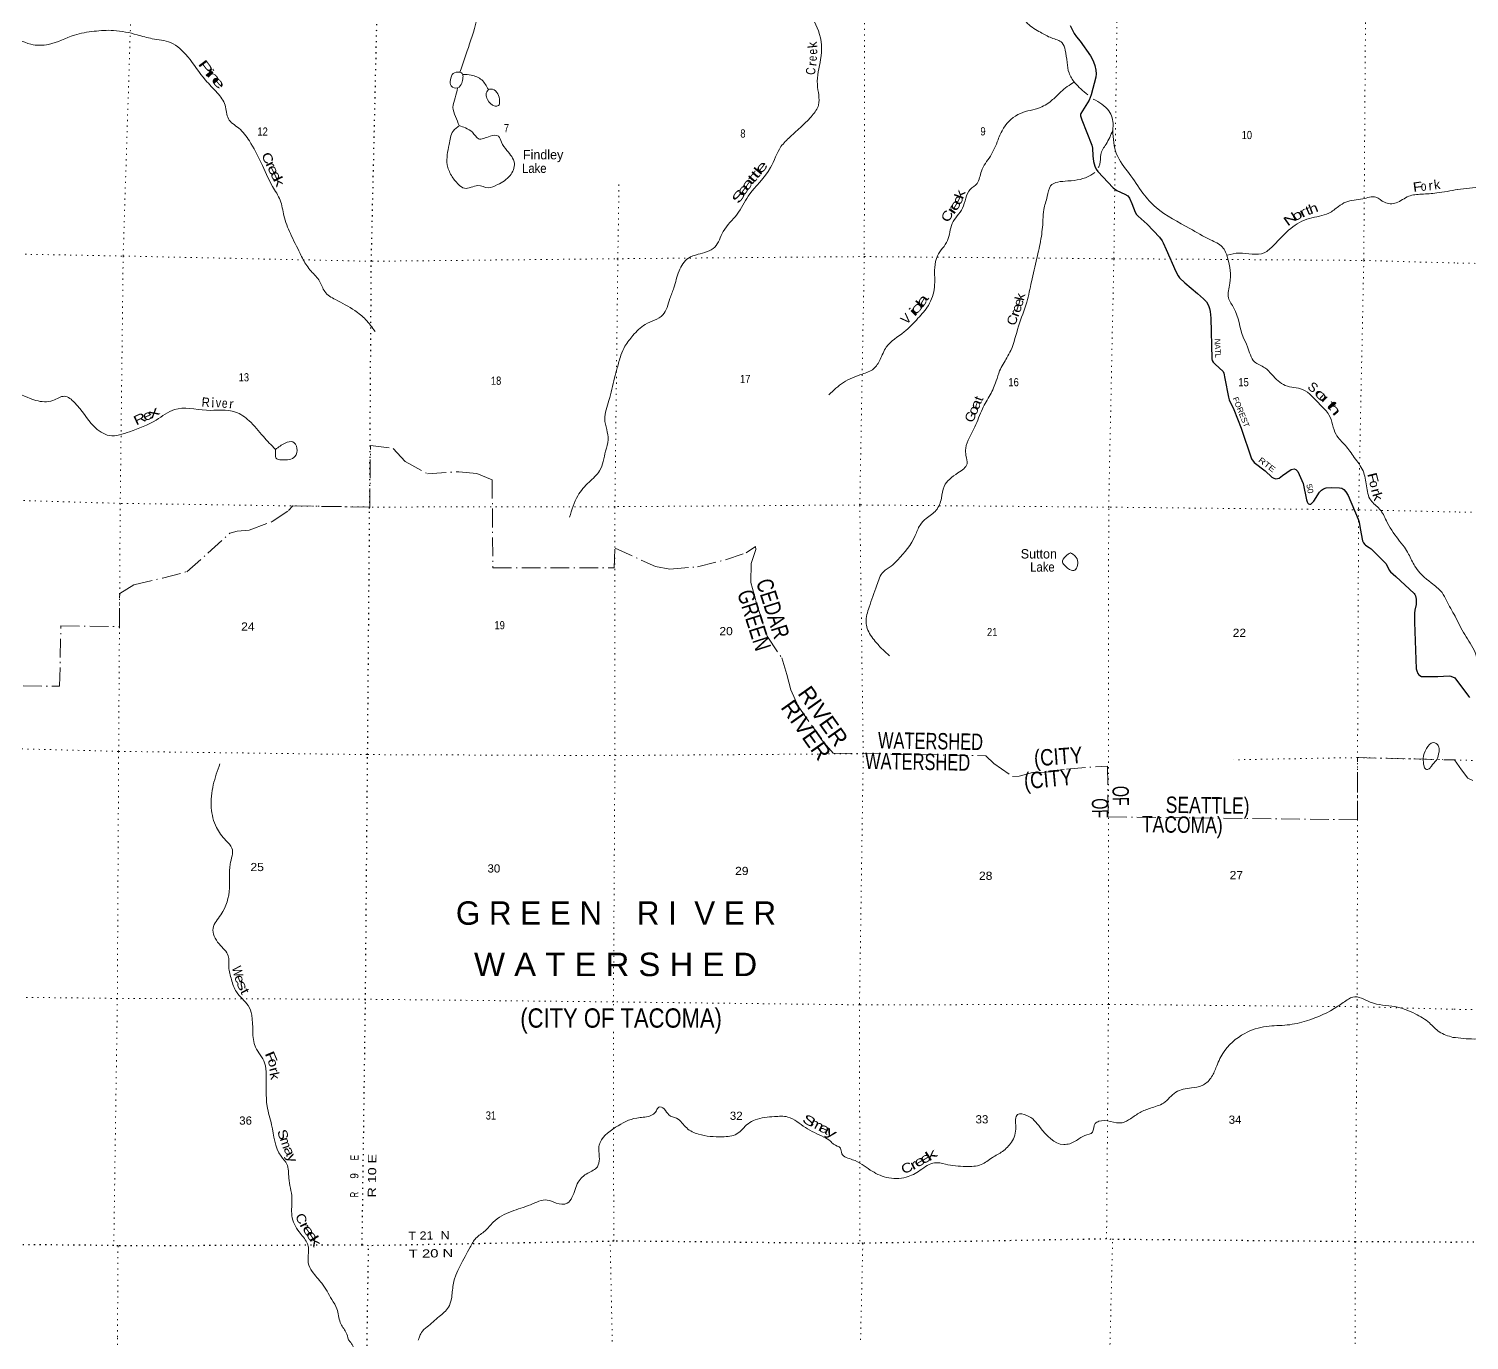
# Model space of a CAD drawing. Header units: feet. Extents: x -252966 to 4, y -183309 to 1368.
# Drawn here: x -155188 to -124436, y -91211 to -63209 of the extents above; entities that cross this region are included whole.
import ezdxf
from ezdxf.enums import TextEntityAlignment as Align

# ---------------------------------------------------------------- set-up
doc = ezdxf.new("R2010")
doc.units = ezdxf.units.FT
doc.header["$LTSCALE"] = 80
doc.linetypes.add('DOT_DASHED', pattern=[7.7, 5, -1.2, 0.3, -1.2])
doc.linetypes.add('DOTTED', pattern=[1.5, 0.3, -1.2])
for name, color, linetype, lineweight in [('29', 7, 'Continuous', 25), ('30', 7, 'Continuous', 35), ('39', 7, 'Continuous', 13), ('41', 7, 'Continuous', 13), ('44', 7, 'DOT_DASHED', 13), ('6', 7, 'DOTTED', 25), ('7', 7, 'DOTTED', 13)]:
    doc.layers.add(name, color=color, linetype=linetype, lineweight=lineweight)

msp = doc.modelspace()

# ---------------------------------------------------------------- linework, layer by layer
at = {"layer": '29'}
for points in [[(-132956.94, -63135.38), (-132868.11, -63309.44), (-132819, -63383.81), (-132743.2, -63475.86), (-132523.3, -63786.24), (-132486.8, -63851.9), (-132459.21, -63914), (-132431.62, -63992.21), (-132408.63, -64088.82), (-132399.43, -64167.03), (-132409.52, -64244.46), (-132504.05, -64621.31), (-132547.38, -64730.17), (-132727.37, -65018.13), (-132732.81, -65034.2), (-132732.81, -65066.4), (-132708.7, -65153.22), (-132495.23, -65691.02), (-132481.05, -65755.31), (-132473.58, -65924.78), (-132456.92, -66041.68), (-132431.63, -66142.89), (-132400.19, -66209.43), (-132367.26, -66253.3), (-132035.05, -66604.07), (-131958.6, -66661.1), (-131786.75, -66739.78), (-131726.58, -66776.33), (-131690.19, -66822.59), (-131637.81, -66938.34), (-131567.19, -67127.37), (-131535.76, -67174.98), (-131502.82, -67212.48), (-131310.74, -67380.73), (-131046.45, -67657.57), (-130988.77, -67736.5), (-130965.98, -67781.79), (-130908.28, -67920.56), (-130700.14, -68391.87), (-130651.03, -68481.05), (-130618.84, -68524.75), (-130507.65, -68631.5), (-130235.39, -68861.8)], [(-130235.39, -68861.8), (-130105.09, -68972.02), (-130041.77, -69037.69), (-130004.07, -69116.04), (-129979.7, -69184.91), (-129968.2, -69242.41), (-129950.66, -69388.4), (-129929.7, -70256.31), (-129921.07, -70292.45), (-129904.97, -70324.65), (-129862.54, -70369.77), (-129691.28, -70526.62), (-129672.77, -70559.27), (-129652.67, -70678.03), (-129575.06, -71073.37), (-129556.95, -71132.02), (-129462.6, -71336.37), (-129305.98, -71736.66), (-129080.76, -72391.39), (-129028.2, -72466.41), (-128790.87, -72650.15), (-128648.54, -72782.43), (-128607.15, -72805.43), (-128561.39, -72815.68), (-128492.2, -72800.83), (-128421.97, -72750.74), (-128239.3, -72621.41), (-128171.13, -72608.49), (-128133.55, -72621.41), (-128091.25, -72659.68), (-127983.4, -72918.52), (-127912.7, -73267.56), (-127897.89, -73312.62), (-127881.26, -73336.35), (-127868, -73349.42), (-127847.31, -73356.32), (-127819.72, -73356.32), (-127793.29, -73339.08), (-127752.14, -73295.46), (-127631.48, -73103.49), (-127592.11, -73059.6), (-127546.29, -73033.94), (-127490.96, -73013.59), (-127385.11, -73003.46), (-127203.57, -73008.99), (-127154.03, -73018.03), (-127113.91, -73045.8), (-127071.38, -73095.25), (-127023.01, -73176.46), (-126807.15, -73678.05), (-126787.44, -73745.06), (-126761.03, -73879.87), (-126711.57, -74140.69), (-126689.9, -74188.65), (-126663.29, -74218.9), (-126650.64, -74231.54), (-126568.25, -74282.56), (-126526.49, -74314.35), (-126235.87, -74604.22), (-126210.38, -74635.22), (-126147.17, -74772.26), (-126118.42, -74807.74), (-126001.77, -74902.67), (-125610.32, -75267.78), (-125595.38, -75285.02), (-125583.88, -75313.82), (-125567.79, -75390.83), (-125565.5, -75457.54), (-125569.76, -75499.19), (-125597.68, -75620.85), (-125605.94, -75688.04), (-125601.94, -75879.34), (-125564.34, -76877.91), (-125555.14, -76919.32), (-125531.11, -76975.27), (-125509.16, -77002.12), (-125486.17, -77020.53), (-125456.29, -77036.63), (-125395.08, -77041.16), (-125107.54, -77040.22), (-124863.13, -77027.43), (-124829.99, -77033.13), (-124741.07, -77068.59)], [(-124741.07, -77068.59), (-124450.22, -77458.6), (-124426.48, -77484.99)]]:
    msp.add_lwpolyline(points, dxfattribs=at)
at = {"layer": '39'}
for points in [[(-145983.12, -64131.85), (-145804.16, -63611.36), (-145610.15, -62949.09), (-145549.76, -62563.2), (-145536.51, -62261.37), (-145817.28, -61813.44), (-146390.09, -61032.21), (-146799.56, -60584.91), (-147322.7, -60239.06), (-147721.57, -59930.78), (-147989.98, -59454.8), (-147995.68, -59233.28), (-148065.05, -58948.68), (-148091.69, -58426.98), (-148016.18, -57942.61), (-147986.88, -57075.24), (-147779.2, -56451.37), (-147407.21, -55692.37), (-147101.27, -55093.71), (-146999.04, -54364.02), (-147053.02, -54062.86)], [(-143644.39, -73640.11), (-143466.61, -73181), (-143226.23, -72887.64), (-143000.49, -72646.47), (-142873.39, -72227.08), (-142818.54, -71984.07), (-142892.27, -71542.39), (-142803.61, -71144.73), (-142683.91, -70664.87), (-142625.34, -70450.09), (-142546.08, -70181.17), (-142459.55, -69984.81), (-142290.27, -69759.14), (-142028.38, -69522.38), (-141652.23, -69319.06), (-141501.73, -68968.37), (-141414.84, -68737.79), (-141306.5, -68380.6), (-141104.52, -68104.95), (-140900.58, -68024.6), (-140545.07, -67871.39), (-140360.55, -67535.16), (-140065.1, -67167.91), (-139829.78, -66781.89), (-139350.81, -66173.01), (-139128.9, -65724.44), (-138935.71, -65519.16), (-138683.93, -65288.33), (-138460.33, -65059.22), (-138329.29, -64837.16), (-138352.78, -64398.03), (-138282.75, -63861.26), (-138328.6, -63254.8), (-138504.04, -62733.51), (-138457.34, -62500.49), (-138479.78, -62151.96), (-138777.56, -61601.18), (-138799.94, -61246.62), (-138920.74, -60691.69), (-139049.11, -60472.89), (-138898.64, -60124.21), (-138665.09, -59716.03), (-138555.31, -59413.21), (-138422.48, -59022.07), (-138075.85, -58758.04), (-137640.25, -58446.65), (-137451.21, -58064.16), (-137372.77, -57682.5), (-137166.23, -57356.56), (-137035.86, -57196.91), (-136894.01, -57093.75)], [(-136262.92, -57877.62), (-136399.24, -58218.4), (-136466.34, -58479.39), (-136446.96, -58737.29), (-136279.87, -58908.19), (-135937.94, -59087.01), (-135569.07, -59380.87), (-135300.13, -59806.53), (-135071.09, -60392.82), (-135004.84, -60592.83), (-134812.28, -60826.42), (-134739.08, -61129.18), (-134774.41, -61426.76), (-134716.4, -61644.8), (-134412.34, -61982.26), (-134148.46, -62506.51), (-133974.18, -62947.26), (-133863.17, -63097.43), (-133589.68, -63283.57), (-133353.68, -63402.87), (-133127.6, -63509.98), (-133058.86, -63663.72)], [(-108056.78, -59884.15), (-108204.89, -59886.81), (-108354.85, -60006.22), (-108448.2, -60187.61), (-108609.85, -60369.38), (-108942.36, -60530.01), (-109343.38, -60654.84), (-109766.41, -60793.87), (-110125.24, -60920.47), (-110437.55, -61101.08), (-110743.89, -61271.61), (-110982.02, -61427.69), (-111203.3, -61718.32), (-111587.32, -62001.82), (-111843.01, -62248.43), (-112282.41, -62680.95), (-112939.39, -63004.17), (-113386.51, -63145.34), (-113738.94, -63336.22), (-114022.03, -63359.91), (-114271.16, -63351.26), (-114575.31, -63553.92), (-114813.23, -63746.17), (-115005.77, -63797.49), (-115186.77, -63760.32), (-115576.02, -63836.86), (-115810.6, -63912.53), (-116161.75, -63976.79), (-116406.73, -63990.22), (-116799.86, -64090.9), (-117110.65, -64187.09), (-117328.97, -64294.82), (-117552.14, -64259.9), (-117809.17, -64275.41), (-118075.25, -64461.78), (-118433.46, -64692.89), (-118731.69, -64877.44), (-118998.86, -64874.92), (-119287.33, -65011.18), (-119738.71, -65110.17), (-119935.07, -65195.67), (-120004.29, -65382.96), (-120274.52, -65545.24), (-120483.24, -65576.56), (-120800.72, -65560.25), (-121213.79, -65685.15), (-121564.17, -65882.05), (-121886.69, -66034.58), (-122065.06, -66103.9), (-122350.23, -66115.55), (-122588.86, -66185.21), (-122713.05, -66246.2), (-123108.27, -66330.81), (-123487.32, -66433.41), (-123766.12, -66505.31), (-124173.47, -66577.93), (-124684.1, -66638.65)], [(-155832.75, -63331.64), (-155663.93, -63352.43), (-155145.14, -63539.19), (-154767.17, -63543.25), (-154216.13, -63343.83), (-153793.01, -63261.81), (-153380.63, -63244.09), (-152872.92, -63338.13), (-152552.08, -63420.09), (-152160.86, -63502.8), (-151796.11, -63804.67), (-151415.34, -64304.01), (-151164.88, -64576.47), (-150996.79, -64842), (-150927.46, -65130.63), (-150704.4, -65332.33), (-150480.05, -65602.5), (-150231.55, -66060.15), (-149983.65, -66574.16), (-149821.91, -66869.83), (-149740.95, -67198.85), (-149602.26, -67582.84), (-149395.61, -68005.82), (-149253.59, -68265.03), (-149060.96, -68492.58), (-148979.64, -68598.14), (-148869.4, -68820.77), (-148641.98, -68990.31), (-148230.28, -69226.25), (-147997.06, -69418), (-147796.69, -69673.81)], [(-133058.86, -63663.72), (-133019.41, -63925.86), (-132979.58, -64151.77), (-132859.07, -64354.38), (-132580.38, -64619.09), (-132579.84, -64619.57)], [(-145983.12, -64131.85), (-146125.68, -64161.53), (-146187.48, -64301.79), (-146172.74, -64428.78), (-146032.42, -64468.54), (-145942.87, -64366.83), (-145919.51, -64250.31), (-145926.79, -64177.76), (-145983.77, -64131.99)], [(-145921.89, -64182.84), (-145742.04, -64199.88), (-145517.91, -64300.93), (-145377.32, -64505.77)], [(-146033.4, -64470.37), (-146082.93, -64681.39), (-146133.36, -64886.2), (-146081.14, -65082.04), (-145996.74, -65276.21)], [(-145377.32, -64505.77), (-145426.7, -64611.94), (-145395.65, -64716.96), (-145234.27, -64857.6), (-145163.82, -64850.31), (-145138.62, -64749.92), (-145173.23, -64600.57), (-145288.75, -64496.66), (-145377.32, -64505.77)], [(-132867.64, -64344.06), (-133154.76, -64554.53), (-133329.45, -64721.77), (-133596.65, -64890.02), (-134016.19, -65014.35), (-134375.44, -65330.59), (-134494.69, -65578.95), (-134659.26, -65929.49), (-134851.64, -66247.52), (-134942.92, -66512.28), (-135087.01, -66637.56), (-135254.14, -67040.42), (-135474.77, -67368.21), (-135573.13, -67731.54), (-135787.66, -68053.36), (-135846.67, -68308.4), (-135853.09, -68725.06), (-135981.88, -69114.24), (-136203.97, -69389.67), (-136500.63, -69682.42), (-136880.05, -70004.48), (-137013.59, -70272.82), (-137152.39, -70468.62), (-137392.88, -70582.8), (-137794.9, -70761.68), (-138107.35, -71026.08)], [(-132461.13, -64709), (-132129.62, -64964.16), (-132038.33, -65267.12), (-132045.68, -65375.77)], [(-145994.71, -65276.98), (-146126.67, -65393.59), (-146216.19, -65682.53), (-146254.92, -66110.92), (-146166.88, -66341.37), (-146012.06, -66532.27), (-145888.27, -66614.13), (-145598.12, -66556.85), (-145381.46, -66603.47), (-145179.68, -66537.19), (-144912.19, -66340.76), (-144821, -66084.05), (-144980.92, -65806.52), (-145095.65, -65628.13), (-145162.69, -65502.59), (-145337.6, -65500.71), (-145589.53, -65556.39), (-145718.76, -65418.1), (-145866.57, -65325.92), (-145996.74, -65276.21)], [(-132045.68, -65375.77), (-132189.42, -65674.17), (-132302.32, -65892.4), (-132322.62, -66099.54), (-132354.24, -66171.77)], [(-132045.68, -65375.77), (-131964.44, -65883.95), (-131695.36, -66297.53), (-131400.24, -66719.44), (-131119.96, -67024.43), (-130400.86, -67473.05), (-129959.07, -67715.35), (-129707.33, -67867.03), (-129593.19, -68101.78), (-129544.63, -68641.84), (-129574.09, -68955.58), (-129459.77, -69172.22), (-129261.25, -69792.4), (-129168.93, -69998.74), (-129017.52, -70320.46), (-128797.69, -70447.64), (-128648.42, -70592.18), (-128361.34, -70824.77), (-127994.3, -70911.26), (-127617.73, -71237.41), (-127428.98, -71450.82), (-127278.61, -71871.18), (-127080.03, -72106.85), (-126889.7, -72360.54), (-126701.75, -72650.44), (-126628.72, -72969.31), (-126537.47, -73276.3), (-126348.44, -73463.54), (-126204.3, -73712.71), (-125955.12, -74105.95), (-125818.23, -74280.55), (-125729.28, -74424.45), (-125595.32, -74685.59), (-125249.18, -75037.59), (-125016.16, -75247.45), (-124921.4, -75413.55), (-124734.07, -75754.14)], [(-132426.24, -66278.57), (-132516.15, -66337.03), (-133006.04, -66458.6), (-133373.1, -66563.37), (-133443.87, -66790.1), (-133517.18, -67067.13), (-133535.63, -67290.39), (-133578.14, -67696.6), (-133666.95, -68108.35), (-133782.86, -68610.4), (-133879.95, -69044.21), (-134058.36, -69561.7), (-134222.67, -70077.32), (-134304.75, -70233.47), (-134460.51, -70511.63), (-134533.18, -70728.27), (-134660.97, -71022.84), (-134829.05, -71325.02), (-134991.97, -71709.81), (-135183.81, -72166.75), (-135179.45, -72323.83), (-135157.13, -72495.19), (-135350.24, -72692.42), (-135646.84, -72979.13), (-135703.79, -73230.17), (-135817.14, -73490.67), (-136026.08, -73663.57), (-136160.3, -73807.08), (-136263.22, -74031.45), (-136636.66, -74548.85), (-136778.85, -74684.22), (-136940.94, -74801.26), (-137082.76, -75091.65), (-137248.59, -75560.95), (-137310.29, -75880.39), (-137287.55, -76011.49), (-137115.58, -76291.16), (-136956.58, -76466), (-136811.2, -76598.42)], [(-129603.95, -68039.58), (-129344.77, -67997.75), (-128811.87, -67991.4), (-128611.15, -67834.51), (-128243.35, -67470.05), (-127846.99, -67256.89), (-127431.61, -67146.6), (-127227.02, -67003.84), (-127069.18, -66908.91), (-126708.54, -66840.31), (-126426.66, -66805.08), (-126246.85, -66913.71), (-125995.65, -66926.48), (-125726.72, -66784.42), (-125452.8, -66741.06), (-125128.8, -66714.34), (-124680.17, -66638.32)], [(-149922.53, -72189.6), (-150181.01, -71915.05), (-150485.07, -71577.59), (-150772.66, -71393.32), (-151397.57, -71354.39), (-152079.04, -71339.02), (-152467.46, -71562.33), (-153037.13, -71811.89), (-153468.29, -71893.83), (-153799.96, -71694.98), (-154210.83, -71191.3), (-154428.57, -71056.09), (-154672.8, -71144.06), (-155036.73, -71144.18), (-155523.25, -70947.7), (-155719.73, -70893.24), (-155881.1, -70869.83)], [(-149922.53, -72189.6), (-149714, -72054.95), (-149552.88, -72030.51), (-149463.77, -72160.31), (-149507.92, -72341.02), (-149790.17, -72412.48), (-149912.4, -72372.91), (-149919.74, -72306.4), (-149922.53, -72189.6)], [(-132947.75, -74396.27), (-133048.69, -74466.61), (-133120.49, -74600.72), (-133062.97, -74675.82), (-132993.27, -74738.98), (-132879.08, -74778.46), (-132798.36, -74561.9), (-132869.52, -74446.39), (-132947.44, -74399.25)], [(-124734.07, -75754.14), (-124531.65, -76143.91), (-124310.49, -76524.51), (-124202.39, -76805.26), (-123946.08, -77012.83), (-123619.91, -77143.64), (-123235.73, -77231.93), (-122817.29, -77340.12), (-122459.05, -77458.69), (-122198.26, -77398.95), (-121928.55, -77491.89), (-121702.13, -77739.83), (-121347.5, -77928.76), (-120649.81, -78043.42), (-120119.07, -78118.83), (-119593.76, -78296.76), (-119216.61, -78557.91), (-119049.7, -78934.8), (-118751.05, -79170.26), (-118331.31, -79155.86), (-117989.51, -79210.21), (-117720.68, -79498.1), (-117494.56, -79693.78), (-117092, -79834.22), (-116534.67, -79991.87), (-116191.06, -80012.05), (-115852.69, -80168.92), (-115552.72, -80283.8), (-115392.2, -80252.76), (-115175.13, -79930), (-114843.03, -79697.03), (-114465.06, -79409.54), (-114204.07, -79038.3), (-113965.07, -78687.28), (-113729.74, -78394.57), (-113367.97, -78083.05)], [(-125132.5, -78825.65), (-125078.3, -78645.04), (-125095.03, -78516.02), (-125202.92, -78450.44), (-125349.04, -78577.71), (-125415.61, -78788.38), (-125399.25, -78951.63), (-125363.74, -79016.43), (-125293.31, -79011.15), (-125242.45, -78955.33), (-125132.5, -78825.65)], [(-151107.59, -78900.93), (-151249.08, -79350.36), (-151292.53, -79845.14), (-151182.35, -80263.05), (-150980.2, -80541.03), (-150853.26, -80705.46), (-150889.07, -81049.33), (-150904.52, -81558.51), (-151089.49, -82126.25), (-151255.39, -82412.36), (-151126.27, -82749.95), (-150929.92, -83005.72), (-150920.37, -83243.38), (-150860.88, -83511.77), (-150757.1, -83774.6), (-150502.83, -84067.23), (-150428.57, -84269.35), (-150347.34, -84952.69), (-150153.86, -85288.96), (-150118.39, -85547.03), (-150099.33, -86215.61), (-150005, -86611.21), (-149801.69, -87285.03), (-149678.11, -87450.19), (-149637.03, -87748.59), (-149571.19, -88176.09), (-149571.18, -88554.57), (-149417.99, -88898.46), (-149249.51, -89127.76), (-149218.39, -89226.74), (-149221.95, -89562.9), (-149137.44, -89747.01), (-148932.99, -89996.83), (-148717.49, -90343.4), (-148609.01, -90541.86), (-148537.71, -90834.54), (-148419.26, -91041.16), (-148362.26, -91201.67)], [(-124782.96, -84744.67), (-125073.33, -84626.28), (-125286.47, -84436.77), (-125588.01, -84240.26), (-126024.73, -84088.61), (-126546.52, -83994.42), (-126919.33, -83883.72), (-127012.29, -83927.01), (-127241.13, -84081.58), (-127905.93, -84390.51), (-128319.08, -84480.69), (-128763.78, -84512.15), (-129227.81, -84660.17), (-129694.81, -85087.99), (-129842.83, -85394.41), (-129951.71, -85612.68), (-130138.4, -85773.75), (-130364.13, -85823.66), (-130698.89, -85916.7), (-130962.73, -86147.4), (-131241.35, -86255.13), (-131463.52, -86349.37), (-131666, -86482.08), (-131845.85, -86566.72), (-132344.19, -86537.21), (-132421.12, -86586.71), (-132479.36, -86769.28), (-132645.01, -86841.99), (-132845.35, -86962.65), (-133091.39, -87032.48), (-133596.22, -86666.69), (-133883.04, -86409.95), (-134077.91, -86393.76), (-134116.89, -86657.07), (-134206.8, -86982.24), (-134399.91, -87179.47), (-134616.46, -87312.03), (-134853.28, -87460.48), (-135185.48, -87501.2), (-135619.28, -87452.25), (-135848.17, -87421.6), (-136157.52, -87583.36), (-136454.66, -87731.16), (-136878.96, -87734.65), (-137223.14, -87577.96), (-137598.81, -87356.49), (-137828.69, -87229.21), (-137861.61, -87110.08), (-138005.51, -87028), (-138075.15, -86958.81), (-138212.98, -86872.77), (-138606.95, -86671.25), (-138982.57, -86445.76), (-139270.01, -86436.63), (-139678.92, -86506.73), (-139832.61, -86589.63), (-140074.19, -86806.47), (-140382.47, -86867.58), (-140890.59, -86811.8), (-141142.54, -86680.24), (-141357.5, -86472.59), (-141521.63, -86402.38), (-141624.81, -86272.43), (-141739.03, -86234.96), (-141790.1, -86310.91), (-141934.06, -86424.12), (-142207.97, -86467.48), (-142662.49, -86665.93), (-143010.33, -87044.7), (-143007.39, -87336.64), (-143049.42, -87507.31), (-143255.96, -87644), (-143457.04, -87835.11), (-143591.22, -88163.83), (-143693.07, -88287.55), (-143928.27, -88283.01), (-144120.62, -88218.54), (-144475.55, -88317.4), (-144885.26, -88461.97), (-145271.73, -88691.35), (-145446.64, -88878.71), (-145641.29, -89031.64), (-145766.02, -89227.59), (-146128.39, -90028.97), (-146165.75, -90328.54), (-146227.99, -90509.06), (-146429.16, -90708.21), (-146686.85, -90928.91), (-146806.77, -91050.43), (-146847.97, -91142.59), (-146874.72, -91211.34)], [(-124782.96, -84744.67), (-124332.8, -84780.33), (-124049.72, -84754.63), (-123784.7, -84733.05), (-123524.08, -84988.83), (-123239.78, -85174.13), (-122957.72, -85317.25), (-122663.27, -85520.59), (-122393.19, -85677.84), (-122194.86, -85931.96), (-122136.91, -86225.04), (-122095.11, -86504.15), (-121914.79, -86770.43), (-121709.43, -86851.68), (-121503.23, -87075.6), (-121352.49, -87436.5), (-121113.17, -87831.06), (-120947.47, -88000.96)], [(-148362.26, -91201.67), (-148315.83, -91261.45), (-148276.77, -91316.66), (-148254, -91381.6), (-148269.54, -91451.78), (-148296.79, -91505.6), (-148302.19, -91571.96), (-148281.14, -91622.76), (-148206.42, -91702.9), (-148145.73, -91780.72), (-148118.19, -91906.2), (-148128.2, -92000.66), (-148164.16, -92086.53), (-148172.2, -92183.06), (-148121.55, -92260.67), (-147993.8, -92400.33), (-147893.22, -92493.1), (-147762.33, -92578.44), (-147656.68, -92620.94), (-147556.8, -92651.24), (-147508.83, -92664.34), (-147486.53, -92670.94)]]:
    msp.add_spline(points, degree=3, dxfattribs=at)
at = {"layer": '44'}
for points in [[(-155928.33, -77228.45), (-154529.74, -77247.92), (-154503.22, -75957.11), (-153254.78, -75976.81), (-153247.89, -75268.34), (-152944.12, -75079.57), (-152336.26, -74936.19), (-151817.08, -74803.48), (-151364.09, -74403.81), (-150894.59, -73978.21), (-150743.03, -73936.32), (-150481.09, -73912.3), (-149989.31, -73730.81), (-149643.57, -73496.62), (-149553.24, -73398.25), (-147910.1, -73421.58), (-147893.22, -72104.43)], [(-147893.22, -72104.43), (-147409.39, -72170.58), (-147156.31, -72450.6), (-146677.59, -72712.06), (-146004.88, -72666.41), (-145623.22, -72704.74), (-145295.39, -72838.9), (-145280.92, -74716.56), (-142693.62, -74719.63), (-142672.86, -74298.95), (-141805.94, -74693.52), (-141504.96, -74744.66), (-140910.69, -74697.76), (-140316.84, -74550.12), (-139873.81, -74398.07), (-139676.47, -74260.21), (-139663.41, -74324.88), (-139762.71, -74623.44), (-139775.26, -75034.18), (-139664.83, -75428.75), (-139425.26, -76179.92), (-139114.64, -76638.13), (-139005.62, -76994.41), (-138920.34, -77325.82), (-138764.93, -77675.09), (-138471.71, -78088.7), (-138251.45, -78408.48), (-138012.25, -78676.19), (-134757.82, -78732.23), (-134581.33, -78894.18), (-134189.46, -79176.42), (-134044.47, -79168.66), (-133759.55, -79090.63), (-133477.73, -79081.03), (-133030.04, -79015.66), (-132159.86, -78951.01), (-132144.9, -80037.01), (-126821.16, -80096.52), (-126819.32, -78770.45), (-124750.73, -78821.57)], [(-123797.75, -79523.29), (-124463.68, -79213.05), (-124599.31, -79030.97), (-124750.73, -78821.57)]]:
    msp.add_lwpolyline(points, dxfattribs=at)
at = {"layer": '6'}
msp.add_line((-147966.78, -91204.26), (-147933.2, -89194.24), dxfattribs=at)
for points in [[(-148071.8, -89180.67), (-148000.24, -83947.15), (-147954.76, -78707.31), (-147911.1, -73449.32), (-147875.28, -68173.14), (-147752.78, -62875.74), (-147623.57, -58272.96)], [(-124807.41, -89121.85), (-126870.15, -89108.47), (-132077.35, -89058.57), (-132177.79, -89049.44), (-137382.48, -89142.5), (-137461.45, -89149.76), (-142700.28, -89093.43), (-142800.59, -89101.08), (-147933.2, -89194.24), (-148071.8, -89180.67), (-153283.74, -89199.17), (-153374.13, -89190.15), (-156010.43, -89165.25)], [(-111225.29, -89028.97), (-116213.01, -89021.49), (-121575.87, -89093.71), (-124807.41, -89121.85)], [(-148234.43, -118614.49), (-148186, -114857.54), (-148148.41, -109673.1), (-148117.93, -109367.55), (-148064.4, -104576.27), (-148059.04, -99395.19), (-147979.29, -94213.65), (-147966.78, -91204.26)]]:
    msp.add_lwpolyline(points, dxfattribs=at)
at = {"layer": '7'}
for p, q in [((-142700.28, -89093.43), (-142705.76, -84568.61)), ((-142731.39, -91237.8), (-142776.76, -89100.66)), ((-137382.48, -89142.5), (-137431.31, -91270.53)), ((-132105.19, -91302.17), (-132049.23, -89060.89)), ((-153283.74, -89199.17), (-153295.18, -91168.88))]:
    msp.add_line(p, q, dxfattribs=at)
for points in [[(-152955.74, -58251.92), (-153005.5, -62756.9), (-153174.32, -68061.86), (-153236.32, -73341.79), (-153270.33, -78638.12), (-153298.11, -83914.4), (-153374.13, -89190.15)], [(-137102.43, -58355.79), (-137347.1, -62848.62), (-137350.19, -68072.81), (-137446.68, -73382.57), (-137372.71, -78734.42), (-137453.03, -84036.3), (-137444.87, -89147.87)], [(-132177.79, -89049.44), (-132136.77, -84041.07), (-132132.84, -73425.56), (-132022.3, -68117.97), (-131955.02, -62908.55), (-131818.55, -58380.34)], [(-126521.65, -58503.68), (-126649.26, -62955.49), (-126686.28, -68155.16), (-126796.99, -73478.86), (-126819.32, -78770.45), (-126827.02, -84090.05), (-126870.15, -89108.47), (-126867.38, -91332.06)], [(-142706.24, -84177.58), (-142706.47, -83985.9), (-142674.87, -78727.79), (-142674.98, -73427.06), (-142612.71, -68120.96), (-142587.09, -66462.37)], [(-155864.94, -68011.62), (-153174.32, -68061.86), (-147861.21, -68173.29), (-142636.82, -68118.69), (-137350.19, -68072.81), (-132022.3, -68117.97), (-126686.28, -68155.16), (-124692.34, -68210.65)], [(-124692.34, -68210.65), (-121319.29, -68268.16), (-115977.56, -68362.86)], [(-124721.59, -73525.65), (-126795, -73480.89), (-132122.77, -73423.66), (-137432.54, -73376.68), (-142676.85, -73412.95), (-147910.1, -73421.58), (-153236.32, -73341.79), (-155901.09, -73267.18)], [(-116022.91, -73692.73), (-121386.82, -73584.09), (-124721.59, -73525.65)], [(-155937.56, -78569.91), (-153270.33, -78638.12), (-147954.76, -78707.31), (-142674.87, -78727.79), (-137373.35, -78687.79)], [(-124750.73, -78821.57), (-126819.32, -78770.45), (-129459.45, -78817.42)], [(-124750.73, -78821.57), (-121432.24, -78901.91), (-116066.43, -78990.45)], [(-124780.01, -84144.11), (-126827.02, -84090.05), (-132136.77, -84041.07), (-137451.17, -84050.41), (-142712.52, -83987.85), (-148006.1, -83930.98), (-153298.11, -83914.4), (-155974.09, -83881.83)], [(-116095.88, -84292.1), (-121495.79, -84209.78), (-124780.01, -84144.11)], [(-153295.18, -91168.88), (-153265.39, -94094.64), (-153260.5, -94245.82), (-153325.64, -99498.17), (-153262.09, -103107.4), (-153224.25, -104282.63), (-153237.23, -104520.06), (-153483.57, -109593.35), (-153582.41, -114919.52), (-153545.07, -120174.02), (-153578.94, -125469.32), (-153603.65, -130807.12), (-153630.2, -136136.83), (-153637.82, -136986.49)]]:
    msp.add_lwpolyline(points, dxfattribs=at)

# ---------------------------------------------------------------- texts
at = {"layer": '30'}
msp.add_text('NATL', height=120, rotation=271.383, dxfattribs=at).set_placement((-129869.51, -69829.83))
for s, rotation, width, p in [('FOREST', 291.783, 1.05, (-129487.52, -71098.07)), ('RTE', 322.253, 1.25, (-128947.43, -72440.42)), ('50', 280.451, 1.15, (-127913.77, -72939.36))]:
    msp.add_text(s, height=120, rotation=rotation, dxfattribs=dict(at, width=width)).set_placement(p)
at = {"layer": '41'}
for s, rotation, p in [('k', 95.716, (-138359.22, -63543.12)), ('r', 82.293, (-138368.89, -63970.19)), ('r', 4.123, (-125252.86, -66655.79)), ('k', 7.617, (-125109.6, -66634.14)), ('V', 45.165, (-136388.43, -69473.42)), ('S', 319.361, (-127835.41, -70937.39)), ('u', 316.037, (-127603.58, -71146.08)), ('i', 357.905, (-151263.01, -71290.9)), ('r', 353.732, (-150873.44, -71315.95)), ('o', 281.19, (-126556.1, -72947.91))]:
    msp.add_text(s, height=200, rotation=rotation, dxfattribs=at).set_placement(p, align=Align.CENTER)
for s, rotation, width, p in [('e', 93.11, 0.8, (-138354.9, -63693.43)), ('P', 306.874, 1.8, (-151490.86, -64089.64)), ('e', 87.805, 0.75, (-138364.65, -63844.69)), ('i', 308.882, 1.65, (-151403.8, -64210.91)), ('n', 312.63, 2.05, (-151309.12, -64300.8)), ('e', 312.63, 1.95, (-151211.89, -64417.73)), ('C', 84.857, 0.8, (-138395.32, -64122.4)), ('C', 297.223, 1.25, (-150176.4, -66014.33)), ('r', 295.777, 1.5, (-150110.89, -66149.01)), ('e', 50.902, 1.8, (-139474.25, -66222.92)), ('e', 295.777, 1.35, (-150057.29, -66262.67)), ('e', 295.718, 1.35, (-149995.29, -66388.69)), ('k', 295.718, 1.55, (-149936.52, -66510.71)), ('a', 53.524, 1.8, (-139771.85, -66580.23)), ('t', 50.327, 1.75, (-139673.93, -66467.45)), ('t', 50.327, 1.75, (-139601.83, -66378.74)), ('l', 50.327, 1.6, (-139541.85, -66308.34)), ('S', 55.811, 1.65, (-139951.27, -66839.95)), ('e', 54.811, 1.65, (-139865.56, -66705.23)), ('k', 70.181, 1.35, (-135215.83, -66774.29)), ('F', 7.586, 1.25, (-125523.8, -66679.9)), ('o', 3.719, 0.8, (-125403.48, -66667.32)), ('r', 56.532, 1.8, (-135396.77, -67123.02)), ('e', 58.389, 1.55, (-135330.5, -67023.18)), ('e', 64.221, 1.35, (-135263.64, -66902.1)), ('t', 23.085, 1.2, (-127839.3, -67177.52)), ('h', 21.213, 1.3, (-127728.07, -67136.05)), ('C', 64.033, 1.25, (-135493.6, -67250.38)), ('N', 35.352, 1.5, (-128195.25, -67350.11)), ('o', 30.047, 1.45, (-128065.74, -67274.33)), ('r', 28.085, 1.6, (-127939.73, -67216.48)), ('k', 77.113, 1.15, (-133927.82, -68952.82)), ('i', 45.165, 1.9, (-136239.12, -69325.56)), ('o', 47.44, 1.95, (-136164.41, -69233.95)), ('l', 51.577, 1.55, (-136089.12, -69146.95)), ('a', 55.811, 1.7, (-136032.63, -69064.38)), ('e', 70.139, 1.2, (-134004.8, -69207.44)), ('e', 73.681, 1.1, (-133963.53, -69080.56)), ('C', 70.017, 1.1, (-134097.17, -69463.56)), ('r', 70.017, 1.35, (-134045.5, -69321.49)), ('o', 316.037, 2, (-127659.2, -71103.44)), ('x', 29.417, 1.8, (-152476.18, -71483.84)), ('R', 356.258, 0.9, (-151416.55, -71282.99)), ('v', 356.405, 0.85, (-151145.37, -71293.97)), ('e', 356.273, 0.8, (-151010.66, -71301.85)), ('o', 66.997, 1.25, (-134933.64, -71392.26)), ('a', 66.997, 1.35, (-134878.87, -71263.24)), ('t', 69.642, 1.1, (-134816.64, -71137.73)), ('t', 313.811, 1.95, (-127444.55, -71312.79)), ('h', 309.154, 1.9, (-127390.83, -71387.44)), ('R', 24.576, 1.35, (-152778.11, -71627.31)), ('e', 24.576, 1.3, (-152618.38, -71552.61)), ('G', 67.107, 1.1, (-134991.85, -71529.6)), ('F', 284.098, 1.4, (-126585.88, -72822.26)), ('r', 284.604, 1.2, (-126519.39, -73100.95)), ('k', 286.134, 1.25, (-126483.6, -73223.49)), ('W', 283.84, 0.9, (-150826.24, -83361.04)), ('e', 288.647, 1.15, (-150777.88, -83528.63)), ('s', 294.45, 1.55, (-150718.92, -83676.07)), ('t', 297.457, 1.3, (-150659.68, -83807.35)), ('F', 292.749, 1.6, (-150105.15, -85207.39)), ('o', 289.61, 1.2, (-150065.47, -85317.39)), ('r', 285.965, 1.25, (-150044.37, -85465.51)), ('k', 282.538, 1.15, (-150035.22, -85587.41)), ('S', 329.3, 1.55, (-138576.81, -86608.52)), ('S', 286.489, 1.2, (-149855.99, -86847.3)), ('m', 333.052, 1.25, (-138403.51, -86692.75)), ('a', 332.768, 1.5, (-138242.39, -86778.91)), ('y', 329.733, 1.6, (-138100.92, -86857.31)), ('m', 288.391, 1.05, (-149793.19, -87027.89)), ('a', 291.596, 1.35, (-149716.64, -87209.76)), ('y', 290.932, 1.3, (-149657.38, -87356.27)), ('e', 31.158, 1.5, (-136126.43, -87475.32)), ('e', 31.158, 1.5, (-135999.43, -87404.58)), ('k', 32.849, 1.8, (-135869.83, -87333.87)), ('C', 26.028, 1.25, (-136398.32, -87619.23)), ('r', 26.865, 1.55, (-136253.35, -87551)), ('C', 292.037, 1.15, (-149460.96, -88653.33)), ('r', 297.034, 1.55, (-149381.94, -88802.55)), ('e', 304.608, 1.65, (-149293.3, -88927.98)), ('e', 304.424, 1.65, (-149217.74, -89041.8)), ('k', 299.954, 1.7, (-149154.67, -89144.8))]:
    msp.add_text(s, height=200, rotation=rotation, dxfattribs=dict(at, width=width)).set_placement(p, align=Align.CENTER)
for s, p in [('Findley', (-144638.5, -65996.81)), ('Sutton', (-134010.33, -74519.8))]:
    msp.add_text(s, height=200, dxfattribs=at).set_placement(p)
at = {"layer": '41', "width": 0.9}
for p in [(-144656.87, -66286.65), (-133808.02, -74800.42)]:
    msp.add_text('Lake', height=200, dxfattribs=at).set_placement(p)
at = {"layer": '44'}
for s, rotation, width, p in [('CEDAR', 287.689, 0.8, (-139467.83, -75642.49)), ('GREEN', 287.689, 0.8, (-139867.6, -75888.66)), ('WATERSHED', 359.013, 0.75, (-135939.75, -78592.53)), ('WATERSHED', 359.013, 0.75, (-136214.78, -79032.84)), ('(CITY', 4.307, 0.85, (-133197.98, -78920.73)), ('(CITY', 5.307, 0.85, (-133409.03, -79399.7)), ('OF', 270.789, 0.65, (-132051.05, -79589.21)), ('SEATTLE)', 359.302, 0.8, (-130022.59, -79962.84)), ('OF', 270.789, 0.65, (-132491.09, -79853.41)), ('TACOMA)', 359.302, 0.8, (-130563.07, -80377.22))]:
    msp.add_text(s, height=350, rotation=rotation, dxfattribs=dict(at, width=width)).set_placement(p, align=Align.CENTER)
for p in [(-138372.82, -77986.74), (-138735.86, -78283.96)]:
    msp.add_text('RIVER', height=350, rotation=305.334, dxfattribs=at).set_placement(p, align=Align.CENTER)
msp.add_text('G R E E N    R I  V E R', height=500, dxfattribs=at).set_placement((-142652.24, -82340.34), align=Align.CENTER)
for s, height, width, p in [('W A T E R S H E D', 500, 1.05, (-142660.07, -83436.84)), ('(CITY OF TACOMA)', 413.1, 0.85, (-142542.85, -84538.34))]:
    msp.add_text(s, height=height, dxfattribs=dict(at, width=width)).set_placement(p, align=Align.CENTER)
at = {"layer": '6'}
for s, rotation, width, p in [('E', 89.217, 0.75, (-148147.71, -87372.18)), ('R 10 E', 89.217, 1.3, (-147778.6, -88164.29)), ('9', 89.217, 0.9, (-148152.5, -87763.23)), ('R', 89.217, 0.7, (-148153.75, -88163.51)), ('T 21  N', 1.04, 1.15, (-147084.01, -89070.36)), ('T 20 N', 1.04, 1.35, (-147073.11, -89453.67))]:
    msp.add_text(s, height=175, rotation=rotation, dxfattribs=dict(at, width=width)).set_placement(p)
at = {"layer": '7'}
for s, width, p in [('12', 0.85, (-150306.89, -65490.55)), ('7', 0.85, (-145045.17, -65417.29)), ('8', 0.85, (-139997.28, -65531.57)), ('9', 0.85, (-134870.48, -65485.82)), ('10', 0.85, (-129292.57, -65564.66)), ('13', 0.85, (-150707.05, -70737.78)), ('18', 0.85, (-145322.2, -70809.77)), ('17', 0.85, (-140003.04, -70773.77)), ('16', 0.85, (-134272.98, -70841.33)), ('15', 0.85, (-129363.09, -70843.01)), ('24', 1.1, (-150654.34, -76059.72)), ('19', 0.85, (-145246.13, -76030.68)), ('20', 1.1, (-140444.72, -76158.23)), ('21', 0.85, (-134730.68, -76177.41)), ('22', 1.1, (-129485.53, -76193.88)), ('25', 1.1, (-150456.31, -81194.91)), ('30', 1.05, (-145395.6, -81225.73)), ('29', 1.1, (-140108.93, -81278.65)), ('28', 1.1, (-134901.75, -81381.71)), ('27', 1.1, (-129550.17, -81367.03)), ('31', 0.85, (-145432.79, -86499.78)), ('32', 1.05, (-140221.15, -86506.33)), ('33', 1.05, (-134975.54, -86582.14)), ('34', 1.05, (-129570.75, -86590.63)), ('36', 1.05, (-150696.41, -86608.57))]:
    msp.add_text(s, height=175, dxfattribs=dict(at, width=width)).set_placement(p)

doc.saveas('drawing.dxf')
